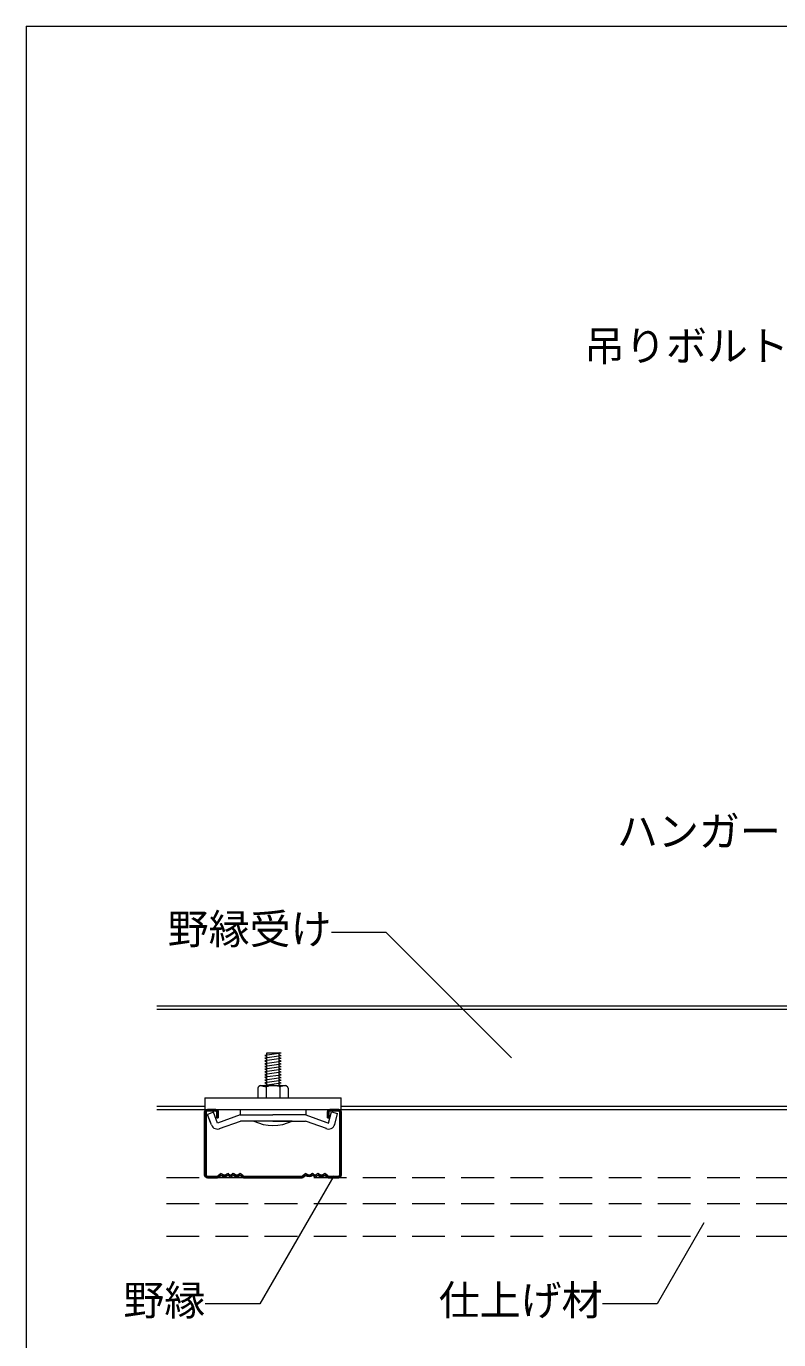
# Model space of a CAD drawing. Units: millimetres on the paper, enlarged 40 times, with parts at other scales. Extents: x -7800 to 7800, y -5387 to 5300.
# Drawn here: x 78 to 1180, y -4125 to -2200 of the extents above; entities that cross this region are included whole.
import ezdxf
from ezdxf.enums import TextEntityAlignment as Align

# ---------------------------------------------------------------- set-up
doc = ezdxf.new("R2010")
doc.units = ezdxf.units.MM
doc.header["$LTSCALE"] = 40
doc.linetypes.add('DASHED1', pattern=[1.8, 1.2, -0.6])
for name, color, linetype, lineweight in [('4-2_野縁受け', 3, 'Continuous', 18), ('4-3_野縁', 2, 'Continuous', 25), ('4-6_文字・文字', 7, 'Continuous', 18), ('4-A_クリップ', 7, 'Continuous', 18), ('4-D_パネル', 4, 'DASHED1', 9), ('F-3_野縁受け', 7, 'Continuous', 18)]:
    doc.layers.add(name, color=color, linetype=linetype, lineweight=lineweight)
doc.styles.add('ＭＳ ゴシック', font='')
doc.styles.get('ＭＳ ゴシック').set_extended_font_data('MS Gothic')

msp = doc.modelspace()

# ---------------------------------------------------------------- linework, layer by layer
at = {"layer": '4-2_野縁受け'}
for p, q in [((269.36, -3635.25), (1407.36, -3635.25)), ((269.36, -3640.05), (1407.36, -3640.05)), ((269.36, -3782.45), (339.56, -3782.45)), ((269.36, -3787.25), (339.56, -3787.25)), ((539.56, -3782.45), (1407.36, -3782.45)), ((539.56, -3787.25), (1407.36, -3787.25))]:
    msp.add_line(p, q, dxfattribs=at)
at = {"layer": '4-3_野縁'}
for p, q in [((339.44, -3791.25), (339.44, -3883.08)), ((341.44, -3883.16), (341.44, -3791.25)), ((355.44, -3787.25), (343.44, -3787.25)), ((355.44, -3789.25), (343.44, -3789.25)), ((357.44, -3799.25), (357.44, -3791.25)), ((359.44, -3799.25), (359.44, -3791.25)), ((519.44, -3799.25), (519.44, -3791.25)), ((521.44, -3799.25), (521.44, -3791.25)), ((523.44, -3787.25), (535.44, -3787.25)), ((523.44, -3789.25), (535.44, -3789.25)), ((537.44, -3883.16), (537.44, -3791.25)), ((539.44, -3791.25), (539.44, -3883.08)), ((357.44, -3799.25), (359.44, -3799.25)), ((521.44, -3799.25), (519.44, -3799.25)), ((343.44, -3885.25), (357.78, -3885.25)), ((343.44, -3885.25), (357.78, -3885.25)), ((357.78, -3887.25), (343.44, -3887.25)), ((357.78, -3887.25), (343.44, -3887.25)), ((362.02, -3881.84), (359.19, -3884.67)), ((359.19, -3884.67), (362.02, -3881.84)), ((363.44, -3883.25), (360.61, -3886.08)), ((363.44, -3883.25), (360.61, -3886.08)), ((391.44, -3883.25), (394.27, -3886.08)), ((392.85, -3881.84), (395.68, -3884.67)), ((397.09, -3885.25), (439.44, -3885.25)), ((397.09, -3887.25), (439.44, -3887.25)), ((481.79, -3885.25), (439.44, -3885.25)), ((481.79, -3887.25), (439.44, -3887.25)), ((486.03, -3881.84), (483.2, -3884.67)), ((487.44, -3883.25), (484.62, -3886.08)), ((515.44, -3883.25), (518.27, -3886.08)), ((515.44, -3883.25), (518.27, -3886.08)), ((516.86, -3881.84), (519.69, -3884.67)), ((519.69, -3884.67), (516.86, -3881.84)), ((535.44, -3885.25), (521.1, -3885.25)), ((535.44, -3885.25), (521.1, -3885.25)), ((521.1, -3887.25), (535.44, -3887.25)), ((521.1, -3887.25), (535.44, -3887.25))]:
    msp.add_line(p, q, dxfattribs=at)
for centre, radius, start, end in [((343.44, -3791.25), 4, 90.00299, 180.00299), ((343.44, -3791.25), 2, 90.00299, 180.00299), ((355.44, -3791.25), 4, 0.00299, 90.00299), ((355.44, -3791.25), 2, 0.00299, 90.00299), ((523.44, -3791.25), 4, 89.99699, 179.99699), ((523.44, -3791.25), 2, 89.99699, 179.99699), ((535.44, -3791.25), 4, 359.99699, 89.99699), ((535.44, -3791.25), 2, 359.99699, 89.99699), ((343.44, -3883.25), 4, 177.476, 270), ((343.44, -3883.25), 4, 177.476, 270), ((343.44, -3883.25), 2, 177.476, 270), ((343.44, -3883.25), 2, 177.476, 270), ((357.78, -3883.25), 2, 270, 314.99998), ((357.78, -3883.25), 2, 269.99998, 314.99998), ((357.78, -3883.25), 4, 270, 314.99998), ((357.78, -3883.25), 4, 270, 315), ((363.44, -3883.25), 2, 46.39717, 135), ((368.44, -3878), 7.25, 226.39717, 313.60281), ((368.44, -3878), 5.25, 226.39717, 313.60281), ((373.44, -3883.25), 2, 36.86989, 133.60281), ((377.44, -3880.25), 5, 216.86989, 323.1301), ((377.44, -3880.25), 3, 216.86989, 323.1301), ((381.44, -3883.25), 2, 46.39717, 143.1301), ((381.44, -3883.25), 2, 36.86989, 143.1301), ((386.44, -3878), 7.25, 226.39717, 313.60281), ((386.44, -3878), 5.25, 226.39717, 313.60281), ((391.44, -3883.25), 2, 44.99998, 133.60281), ((397.09, -3883.25), 4, 225, 270), ((397.09, -3883.25), 2, 225, 270), ((481.79, -3883.25), 2, 270, 315), ((481.79, -3883.25), 4, 270, 315), ((487.44, -3883.25), 2, 46.39719, 135.00002), ((492.44, -3878), 7.25, 226.39719, 313.60283), ((492.44, -3878), 5.25, 226.39719, 313.60283), ((497.44, -3883.25), 2, 36.8699, 143.13011), ((497.44, -3883.25), 2, 36.8699, 133.60283), ((501.44, -3880.25), 5, 216.8699, 323.13011), ((501.44, -3880.25), 3, 216.8699, 323.13011), ((505.44, -3883.25), 2, 46.39719, 143.13011), ((510.44, -3878), 7.25, 226.39719, 313.60283), ((510.44, -3878), 5.25, 226.39719, 313.60283), ((515.44, -3883.25), 2, 45, 133.60283), ((521.1, -3883.25), 4, 225.00002, 270), ((521.1, -3883.25), 4, 225, 270), ((521.1, -3883.25), 2, 225.00002, 270), ((521.1, -3883.25), 2, 225, 270), ((535.44, -3883.25), 4, 269.99997, 2.524), ((535.44, -3883.25), 4, 270, 2.524), ((535.44, -3883.25), 2, 269.99997, 2.524), ((535.44, -3883.25), 2, 270, 2.524)]:
    msp.add_arc(centre, radius, start, end, dxfattribs=at)
at = {"layer": '4-6_文字・文字'}
for p, q in [((1070.86, -3953.22), (1002.3, -4071.98)), ((1002.3, -4071.98), (922.3, -4071.98))]:
    msp.add_line(p, q, dxfattribs=at)
for points in [[(789.08, -3711.67), (605.36, -3527.96), (525.36, -3527.96)], [(528.76, -3884.3), (420.4, -4071.98), (340.4, -4071.98)]]:
    msp.add_lwpolyline(points, dxfattribs=at)
at = {"layer": '4-A_クリップ'}
for p, q in [((451.56, -3704.72), (427.56, -3708.09)), ((427.56, -3708.09), (430.56, -3709.67)), ((451.56, -3708.72), (427.56, -3712.09)), ((427.56, -3712.09), (430.56, -3713.67)), ((430.56, -3752.13), (430.56, -3704.09)), ((430.56, -3704.09), (448.56, -3704.09)), ((451.56, -3704.72), (448.56, -3704.09)), ((448.56, -3752.13), (448.56, -3704.21)), ((451.56, -3708.72), (448.56, -3707.14)), ((451.56, -3712.72), (448.56, -3711.14)), ((451.56, -3716.72), (448.56, -3715.14)), ((451.56, -3720.72), (448.56, -3719.14)), ((451.56, -3724.72), (448.56, -3723.14)), ((451.56, -3728.72), (448.56, -3727.14)), ((451.56, -3732.72), (448.56, -3731.14)), ((420.23, -3752.8), (418.36, -3753.74)), ((420.23, -3752.8), (418.36, -3753.74)), ((421.56, -3752.13), (457.56, -3752.13)), ((423, -3752.49), (429.56, -3754.13)), ((423, -3752.49), (429.56, -3754.13)), ((427.56, -3748.09), (430.56, -3749.67)), ((451.56, -3748.72), (427.56, -3752.09)), ((451.56, -3748.72), (427.56, -3752.09)), ((451.56, -3736.72), (448.56, -3735.14)), ((451.56, -3740.72), (448.56, -3739.14)), ((451.56, -3744.72), (448.56, -3743.14)), ((451.56, -3748.72), (448.56, -3747.14)), ((451.56, -3748.72), (448.56, -3747.14)), ((450.45, -3752.13), (448.56, -3751.14)), ((450.45, -3752.13), (448.56, -3751.14)), ((456.14, -3752.48), (449.56, -3754.11)), ((456.14, -3752.48), (449.56, -3754.11)), ((458.87, -3752.78), (460.73, -3753.7)), ((458.87, -3752.78), (460.73, -3753.7)), ((339.56, -3770.13), (539.56, -3770.13)), ((339.56, -3770.13), (339.56, -3787.33)), ((417.56, -3756.13), (417.56, -3770.13)), ((417.56, -3770.13), (461.56, -3770.13)), ((429.56, -3754.13), (429.56, -3754.2)), ((429.56, -3754.2), (429.56, -3770.13)), ((448.44, -3753.7), (449.56, -3754.11)), ((461.56, -3756.13), (461.56, -3770.13)), ((539.56, -3787.33), (539.56, -3770.13)), ((339.56, -3787.33), (539.56, -3787.33)), ((352.39, -3791.29), (343.75, -3794.44)), ((358.14, -3807.07), (352.39, -3791.29)), ((391.59, -3787.33), (391.59, -3794.89)), ((487.59, -3787.33), (487.59, -3794.9)), ((348.53, -3807.57), (343.75, -3794.44)), ((349.35, -3809.82), (343.75, -3794.44)), ((391.59, -3794.89), (358.14, -3807.07)), ((361.21, -3815.3), (391.99, -3804.09)), ((391.59, -3794.89), (439.56, -3794.89)), ((467.56, -3804.09), (411.56, -3804.09)), ((487.53, -3794.89), (439.56, -3794.89)), ((487.53, -3794.89), (439.56, -3794.89)), ((487.53, -3794.89), (439.56, -3794.89)), ((439.56, -3804.09), (476.14, -3804.09)), ((439.56, -3804.09), (478.48, -3804.09)), ((439.56, -3804.09), (484.41, -3804.09)), ((477.51, -3804.09), (484.41, -3804.09)), ((479.47, -3804.09), (487.13, -3804.09)), ((500.1, -3808.81), (487.13, -3804.09)), ((487.53, -3794.89), (517.14, -3805.67)), ((517.91, -3815.3), (497.14, -3807.73)), ((515.97, -3805.24), (520.98, -3807.07)), ((529.98, -3809.04), (534.22, -3793.23))]:
    msp.add_line(p, q, dxfattribs=at)
for points in [[(451.56, -3712.72), (427.56, -3716.09), (430.56, -3717.67)], [(451.56, -3716.72), (427.56, -3720.09), (430.56, -3721.67)], [(451.56, -3720.72), (427.56, -3724.09), (430.56, -3725.67)], [(451.56, -3724.72), (427.56, -3728.09), (430.56, -3729.67)], [(451.56, -3728.72), (427.56, -3732.09), (430.56, -3733.67)], [(451.56, -3732.72), (427.56, -3736.09), (430.56, -3737.67)], [(451.56, -3736.72), (427.56, -3740.09), (430.56, -3741.67)], [(451.56, -3740.72), (427.56, -3744.09), (430.56, -3745.67)], [(451.56, -3744.72), (427.56, -3748.09), (430.56, -3749.67)], [(448.44, -3753.7), (449.56, -3754.11), (449.56, -3770.13)], [(358.14, -3807.07), (352.39, -3791.29), (343.75, -3794.44)], [(520.98, -3807.07), (525.33, -3790.85), (534.22, -3793.23)], [(439.56, -3804.09), (394.71, -3804.09), (391.99, -3804.09)]]:
    msp.add_lwpolyline(points, dxfattribs=at)
for centre, radius, start, end in [((421.56, -3756.13), 4, 90, 180), ((422.03, -3756.37), 4, 75.942, 116.60205), ((422.03, -3756.37), 4, 75.942, 116.60205), ((439.56, -3778.13), 26, 70.01814, 112.61984), ((439.56, -3778.13), 26, 70.01814, 112.61984), ((457.1, -3756.36), 4, 63.73468, 103.86021), ((457.1, -3756.36), 4, 63.73468, 103.86021), ((457.56, -3756.13), 4, 0, 90), ((357.99, -3806.67), 9.2, 199.99997, 299.99998), ((439.56, -3748.09), 62.61, 243.43494, 296.56505), ((521.09, -3806.66), 9.2, 245, 345)]:
    msp.add_arc(centre, radius, start, end, dxfattribs=at)
at = {"layer": '4-D_パネル'}
for p, q in [((1771.36, -3887.25), (269.36, -3887.25)), ((1771.36, -3925.25), (269.36, -3925.25)), ((1771.36, -3973.25), (269.36, -3973.25))]:
    msp.add_line(p, q, dxfattribs=at)
at = {"layer": 'F-3_野縁受け', "color": 3}
for q in [(78.17, -4583.77), (4458.59, -2199.73)]:
    msp.add_line((78.17, -2199.73), q, dxfattribs=at)

# ---------------------------------------------------------------- texts
at = {"layer": '4-6_文字・文字', "style": 'ＭＳ ゴシック'}
for s, p in [('吊りボルト', (895.19, -2703.35)), ('ハンガー', (943.48, -3414.73)), ('野縁受け', (285.36, -3557.96)), ('野縁', (220.4, -4101.98)), ('仕上げ材', (682.3, -4101.98))]:
    msp.add_text(s, height=43.99, dxfattribs=at).set_placement(p, align=Align.BOTTOM_LEFT)

doc.saveas('drawing.dxf')
